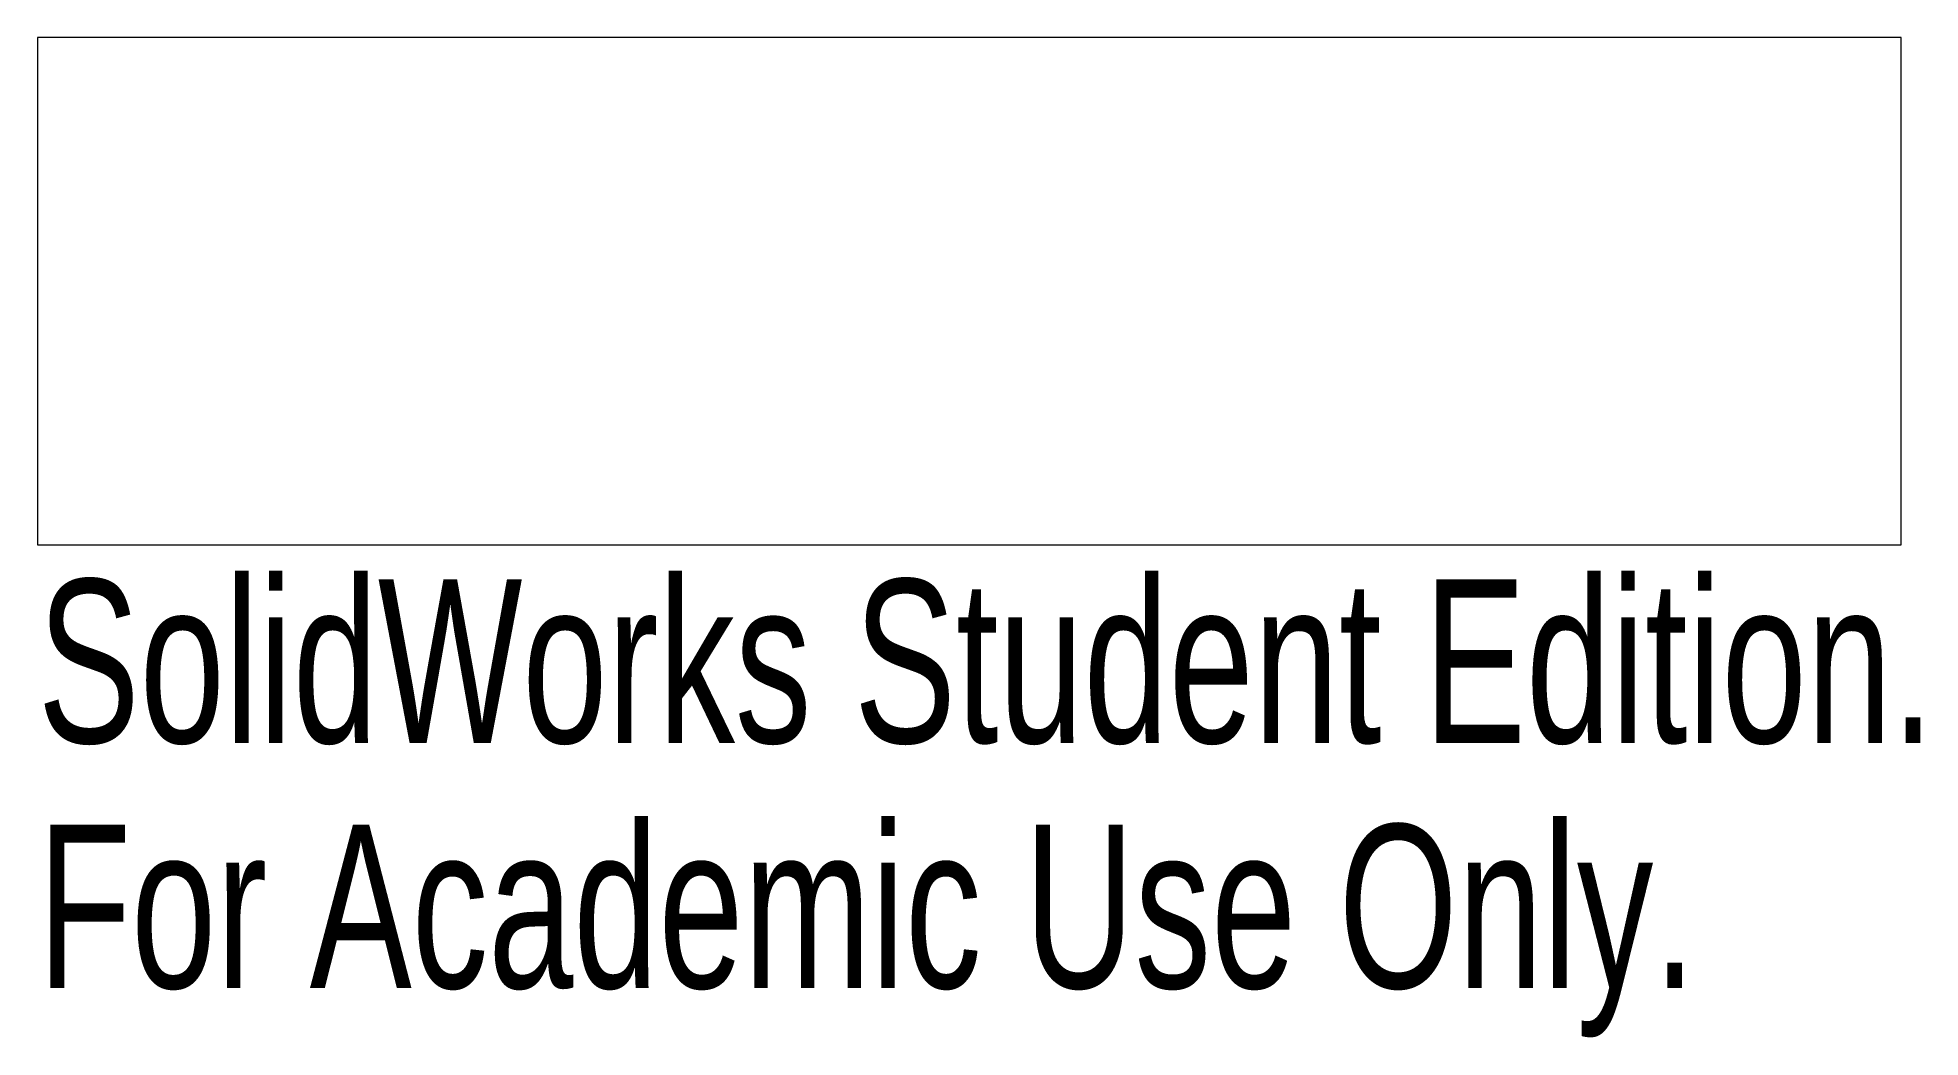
# Model space of a CAD drawing. Header units: millimetres. Extents: x -27.6 to 28.1, y -22.1 to 7.5.
import ezdxf

# ---------------------------------------------------------------- set-up
doc = ezdxf.new("R2010")
doc.units = ezdxf.units.MM
doc.styles.add('SLDTEXTSTYLE0', font='TXT', dxfattribs={"width": 0.7})

msp = doc.modelspace()

# ---------------------------------------------------------------- linework, layer by layer
at = {"color": 7, "linetype": 'Continuous', "lineweight": 15}
for p, q in [((27.55, 7.5), (-27.55, 7.5)), ((-27.55, 7.5), (-27.55, -7.5)), ((27.55, -7.5), (27.55, 7.5)), ((-27.55, -7.5), (27.55, -7.5))]:
    msp.add_line(p, q, dxfattribs=at)

# ---------------------------------------------------------------- texts
at = {"color": 7, "linetype": 'Continuous', "char_height": 4.83362, "attachment_point": 1, "style": 'SLDTEXTSTYLE0'}
for s, insert in [('SolidWorks Student Edition.', (-27.55, -8.52)), ('For Academic Use Only.', (-27.55, -15.77))]:
    msp.add_mtext(s, dxfattribs=dict(at, insert=insert))

doc.saveas('drawing.dxf')
